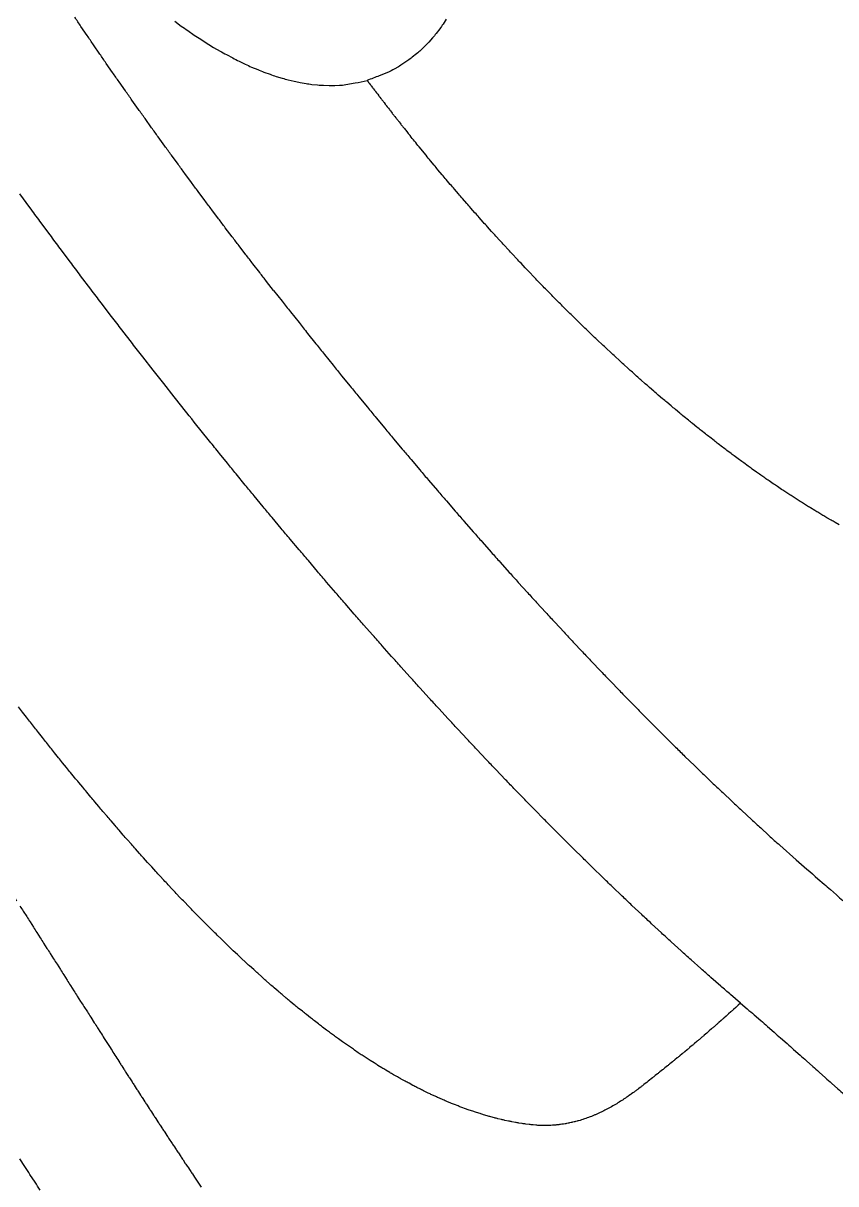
# Model space of a CAD drawing. Extents: x 649 to 723, y 631 to 778.
# Drawn here: x 712.157 to 714.223, y 716.799 to 719.75 of the extents above; entities that cross this region are included whole.
import ezdxf

# ---------------------------------------------------------------- set-up
doc = ezdxf.new("R2010")
doc.units = 0
doc.header["$MEASUREMENT"] = 0
doc.layers.add('1', color=4, linetype='Continuous')
doc.layers.add('204', color=7, linetype='Continuous')

# ---------------------------------------------------------------- blocks, each defined once
blk = doc.blocks.new('2010PRODIGY')
at = {"layer": '204', "color": 3, "linetype": 'Continuous'}
for points in [[(64.2193, 72.2996), (64.2112, 72.287, -0.009318), (64.2028, 72.2749), (64.1939, 72.2632, -0.009743), (64.1847, 72.2519), (64.1751, 72.2411, -0.010057), (64.1652, 72.2308), (64.1548, 72.2209, -0.010195), (64.1441, 72.2115), (64.1331, 72.2026, -0.010644), (64.1216, 72.1941), (64.1094, 72.186, -0.009603), (64.0977, 72.1786), (64.087, 72.1722, -0.01344), (64.0725, 72.1651), (64.0492, 72.1556, -0.010852), (64.0182, 72.1439)], [(63.5292, 72.2942), (63.5458, 72.2821, 0.003783), (63.5623, 72.2704), (63.5788, 72.2591, 0.00406), (63.5953, 72.2483), (63.6117, 72.2379, 0.00437), (63.628, 72.2279), (63.6443, 72.2184, 0.004716), (63.6605, 72.2094), (63.6766, 72.2008, 0.0051), (63.6927, 72.1927), (63.7086, 72.185, 0.005526), (63.7245, 72.1778), (63.7403, 72.1712, 0.005996), (63.756, 72.165), (63.7716, 72.1593, 0.006512), (63.7871, 72.1541), (63.8026, 72.1494, 0.007064), (63.8178, 72.1452), (63.833, 72.1415, 0.007675), (63.8481, 72.1384), (63.863, 72.1358, 0.00823), (63.8778, 72.1338), (63.8924, 72.1322, 0.009115), (63.9071, 72.1313), (63.9219, 72.131, 0.008859), (63.9358, 72.131), (63.9482, 72.1313, 0.013105), (63.9639, 72.133), (63.9875, 72.1373, 0.01186), (64.0182, 72.1439)], [(63.7805, 71.6098), (63.7628, 71.6325, -0.000574), (63.7452, 71.6551), (63.7276, 71.6779, -0.000573), (63.7101, 71.7006), (63.6926, 71.7235, -0.000576), (63.6752, 71.7463), (63.6578, 71.7692, -0.000578), (63.6404, 71.7922), (63.6232, 71.8151, -0.000581), (63.6059, 71.8382), (63.5888, 71.8612, -0.000584), (63.5717, 71.8843), (63.5546, 71.9074, -0.000588), (63.5376, 71.9306), (63.5207, 71.9538, -0.000591), (63.5038, 71.977), (63.487, 72.0003, -0.000595), (63.4703, 72.0235), (63.4536, 72.0469, -0.000599), (63.437, 72.0702), (63.4205, 72.0935, -0.000604), (63.404, 72.1169), (63.3876, 72.1403, -0.000609), (63.3713, 72.1637), (63.355, 72.1872, -0.000614), (63.3389, 72.2106), (63.3228, 72.2341, -0.000615), (63.3067, 72.2576), (63.2908, 72.2811, -0.000614), (63.2749, 72.3046)], [(63.5281, 71.339), (63.5013, 71.3729, -0.000639), (63.4746, 71.407), (63.4479, 71.4411, -0.000638), (63.4214, 71.4753), (63.3949, 71.5095, -0.000637), (63.3686, 71.5438), (63.3423, 71.5782, -0.000636), (63.3161, 71.6127), (63.29, 71.6472, -0.000637), (63.264, 71.6817), (63.2381, 71.7164, -0.000638), (63.2123, 71.751), (63.1866, 71.7857, -0.00064), (63.161, 71.8205), (63.1356, 71.8552, -0.000642)], [(64.0182, 72.1439), (64.0209, 72.1404, 0.000179), (64.0235, 72.1368), (64.0262, 72.1333, 0.000179), (64.0289, 72.1297), (64.0316, 72.1262, 0.00018), (64.0343, 72.1226), (64.037, 72.1191, 0.000181), (64.0397, 72.1156), (64.0424, 72.112, 0.000183), (64.0451, 72.1085), (64.0478, 72.1049, 0.000184), (64.0505, 72.1014), (64.0532, 72.0979, 0.000185), (64.0559, 72.0943), (64.0587, 72.0908, 0.000186), (64.0614, 72.0873), (64.0641, 72.0838, 0.000187), (64.0668, 72.0803), (64.0696, 72.0767, 0.000188), (64.0723, 72.0732), (64.075, 72.0697, 0.00019), (64.0778, 72.0662), (64.0805, 72.0627, 0.000191), (64.0832, 72.0592), (64.086, 72.0557, 0.000192), (64.0887, 72.0522), (64.0915, 72.0487, 0.000194), (64.0942, 72.0452), (64.097, 72.0417, 0.000193), (64.0997, 72.0382), (64.1025, 72.0347, 0.0002), (64.1052, 72.0312), (64.1081, 72.0276, 0.000182), (64.1108, 72.0242), (64.1132, 72.0212, 0.000259), (64.1163, 72.0173), (64.1211, 72.0112, 0.00022), (64.1274, 72.0034)], [(65.2181, 71.0141), (65.2079, 71.0199, -0.001426), (65.1976, 71.0259), (65.1873, 71.0319, -0.001388), (65.1769, 71.038), (65.1666, 71.0442, -0.001352), (65.1562, 71.0505), (65.1457, 71.0569, -0.001318), (65.1353, 71.0634), (65.1248, 71.0699, -0.001286), (65.1143, 71.0766), (65.1038, 71.0834, -0.001254), (65.0933, 71.0902), (65.0827, 71.0971, -0.001225), (65.0721, 71.1041), (65.0615, 71.1113, -0.001196), (65.0509, 71.1184), (65.0402, 71.1257, -0.00117), (65.0295, 71.1331), (65.0189, 71.1406, -0.001144), (65.0082, 71.1481), (64.9974, 71.1557, -0.00112), (64.9867, 71.1634), (64.9759, 71.1712, -0.001098), (64.9652, 71.1791), (64.9544, 71.1871, -0.001076), (64.9436, 71.1951), (64.9328, 71.2032, -0.001056), (64.9219, 71.2115), (64.9111, 71.2197, -0.001037), (64.9002, 71.2281), (64.8894, 71.2366, -0.001019), (64.8785, 71.2451), (64.8676, 71.2537, -0.001002), (64.8567, 71.2624), (64.8458, 71.2712, -0.000985), (64.8349, 71.28), (64.824, 71.2889, -0.000966), (64.813, 71.2979), (64.8021, 71.307, -0.00094), (64.7912, 71.3162), (64.7802, 71.3254, -0.000926), (64.7693, 71.3347), (64.7583, 71.344, -0.000911), (64.7474, 71.3535), (64.7364, 71.363, -0.000897), (64.7254, 71.3726), (64.7145, 71.3822, -0.000884), (64.7035, 71.392), (64.6926, 71.4018, -0.000872), (64.6816, 71.4116), (64.6706, 71.4216, -0.000861), (64.6597, 71.4316), (64.6487, 71.4416, -0.00085), (64.6378, 71.4518), (64.6268, 71.462, -0.00084), (64.6159, 71.4722), (64.6049, 71.4825, -0.000831), (64.594, 71.4929), (64.583, 71.5034, -0.000822), (64.5721, 71.5139), (64.5612, 71.5245, -0.000814), (64.5503, 71.5351), (64.5394, 71.5458, -0.000806), (64.5285, 71.5566), (64.5176, 71.5674, -0.000796), (64.5068, 71.5783), (64.4959, 71.5892, -0.000787), (64.4851, 71.6002), (64.4742, 71.6113, -0.000779), (64.4634, 71.6224), (64.4526, 71.6336, -0.000771), (64.4418, 71.6448), (64.431, 71.656, -0.000764), (64.4202, 71.6674), (64.4095, 71.6788, -0.000757), (64.3988, 71.6902), (64.388, 71.7017, -0.000751), (64.3773, 71.7132), (64.3667, 71.7248, -0.000745), (64.356, 71.7364), (64.3454, 71.7481, -0.00074), (64.3347, 71.7598), (64.3241, 71.7716, -0.000735), (64.3136, 71.7834), (64.303, 71.7953, -0.000731), (64.2925, 71.8072), (64.2819, 71.8192, -0.000727), (64.2715, 71.8312), (64.261, 71.8432, -0.000726), (64.2506, 71.8553), (64.2401, 71.8674, -0.000717), (64.2298, 71.8796), (64.2195, 71.8917, -0.000737), (64.2091, 71.904), (64.1984, 71.9167, -0.000665), (64.1885, 71.9286), (64.1795, 71.9395, -0.000937), (64.168, 71.9534), (64.1504, 71.975, -0.000786), (64.1274, 72.0034)], [(63.7805, 71.6098), (63.802, 71.5825, 0.000546), (63.8235, 71.5552), (63.8451, 71.528, 0.000547), (63.8667, 71.5008), (63.8883, 71.4738, 0.000557), (63.91, 71.4467), (63.9318, 71.4198, 0.000566), (63.9535, 71.3929), (63.9754, 71.3662, 0.000575), (63.9972, 71.3394), (64.0191, 71.3128, 0.000585), (64.0411, 71.2862), (64.0632, 71.2596, 0.0006), (64.0854, 71.233), (64.1076, 71.2065, 0.000616), (64.1299, 71.1801), (64.1522, 71.1537, 0.000633), (64.1747, 71.1273), (64.1972, 71.1011, 0.000651), (64.2198, 71.0748), (64.2424, 71.0487, 0.000669), (64.2651, 71.0226), (64.2879, 70.9965, 0.000688), (64.3107, 70.9706), (64.3336, 70.9447, 0.000708), (64.3565, 70.9189), (64.3796, 70.8932, 0.000729), (64.4026, 70.8676), (64.4258, 70.8421, 0.00075), (64.4489, 70.8167), (64.4722, 70.7913, 0.000773), (64.4955, 70.7661), (64.5188, 70.741, 0.000796), (64.5422, 70.716), (64.5656, 70.691, 0.000821), (64.5891, 70.6663), (64.6127, 70.6416, 0.000847), (64.6362, 70.617), (64.6599, 70.5926, 0.000873), (64.6835, 70.5683), (64.7072, 70.5441, 0.000901), (64.731, 70.5201), (64.7548, 70.4962, 0.000931), (64.7786, 70.4724), (64.8025, 70.4488, 0.000961), (64.8264, 70.4254), (64.8503, 70.4021, 0.000995), (64.8743, 70.3789), (64.8984, 70.3559, 0.00102), (64.9223, 70.3331), (64.9462, 70.3106, 0.001087), (64.9705, 70.2879), (64.9954, 70.2649, 0.001017), (65.0188, 70.2434), (65.0399, 70.2241, 0.001484), (65.0671, 70.1996), (65.1091, 70.1625, 0.00131), (65.1641, 70.1143)], [(64.9675, 69.798), (64.9424, 69.8197, -0.00122), (64.9172, 69.8415), (64.892, 69.8635, -0.001203), (64.8669, 69.8858), (64.8417, 69.9082, -0.001155), (64.8166, 69.9308), (64.7916, 69.9536, -0.001117), (64.7665, 69.9765), (64.7415, 69.9997, -0.001079), (64.7165, 70.023), (64.6915, 70.0465, -0.001043), (64.6666, 70.0702), (64.6417, 70.094, -0.001009), (64.6168, 70.118), (64.592, 70.1422, -0.000976), (64.5672, 70.1665), (64.5424, 70.1909, -0.000945), (64.5177, 70.2155), (64.493, 70.2403, -0.000915), (64.4683, 70.2651), (64.4437, 70.2902, -0.000886), (64.4191, 70.3153), (64.3946, 70.3406, -0.000859), (64.3701, 70.366), (64.3457, 70.3916, -0.000833), (64.3213, 70.4172), (64.297, 70.443, -0.000808), (64.2727, 70.4689), (64.2485, 70.4949, -0.000784), (64.2243, 70.521), (64.2002, 70.5472, -0.000761), (64.1761, 70.5735), (64.1521, 70.5999, -0.000739), (64.1281, 70.6264), (64.1043, 70.6529, -0.000718), (64.0804, 70.6796), (64.0567, 70.7064, -0.000698), (64.0329, 70.7332), (64.0093, 70.7601, -0.000678), (63.9857, 70.7871), (63.9622, 70.8141, -0.000659), (63.9388, 70.8412), (63.9154, 70.8684, -0.000642), (63.8921, 70.8956), (63.8689, 70.9229, -0.000624), (63.8458, 70.9502), (63.8227, 70.9775, -0.000609), (63.7997, 71.005), (63.7767, 71.0325, -0.000588), (63.7539, 71.0599), (63.7313, 71.0873, -0.000595), (63.7084, 71.1151), (63.685, 71.1437, -0.000533), (63.663, 71.1707), (63.6432, 71.195, -0.00074), (63.6179, 71.2265), (63.5789, 71.2751, -0.000612), (63.5281, 71.339)], [(64.4301, 69.4893), (64.4215, 69.4904, -0.003602), (64.4128, 69.4917), (64.4041, 69.4931, -0.003498), (64.3953, 69.4946), (64.3865, 69.4963, -0.003296), (64.3776, 69.498), (64.3687, 69.5, -0.003211), (64.3598, 69.502), (64.3508, 69.5042, -0.003102), (64.3418, 69.5065), (64.3327, 69.5089, -0.003004), (64.3237, 69.5115), (64.3145, 69.5141, -0.002907), (64.3054, 69.517), (64.2961, 69.5199, -0.002814), (64.2869, 69.523), (64.2776, 69.5261, -0.002725), (64.2683, 69.5295), (64.259, 69.5329, -0.00264), (64.2496, 69.5365), (64.2402, 69.5402, -0.002558), (64.2307, 69.544), (64.2212, 69.5479, -0.00248), (64.2117, 69.552), (64.2022, 69.5562, -0.002406), (64.1926, 69.5605), (64.183, 69.5649, -0.002334), (64.1734, 69.5695), (64.1637, 69.5742, -0.002266), (64.154, 69.5789), (64.1443, 69.5839, -0.002202), (64.1346, 69.5889), (64.1248, 69.5941, -0.00214), (64.115, 69.5994), (64.1052, 69.6048, -0.002081), (64.0954, 69.6103), (64.0855, 69.6159, -0.002025), (64.0756, 69.6217), (64.0657, 69.6276, -0.001963), (64.0558, 69.6336), (64.0459, 69.6397, -0.00189), (64.0359, 69.6459), (64.0259, 69.6523, -0.001823), (64.0159, 69.6588), (64.0059, 69.6653, -0.001758), (63.9958, 69.672), (63.9858, 69.6788, -0.001697), (63.9757, 69.6858), (63.9656, 69.6928, -0.001639), (63.9555, 69.6999), (63.9454, 69.7072, -0.001585), (63.9352, 69.7145), (63.9251, 69.722, -0.001532), (63.9149, 69.7296), (63.9047, 69.7372, -0.001483), (63.8945, 69.745), (63.8843, 69.7529, -0.001436), (63.8741, 69.7609), (63.8638, 69.769, -0.001391), (63.8536, 69.7772), (63.8433, 69.7855, -0.001349), (63.8331, 69.7938), (63.8228, 69.8023, -0.001309), (63.8125, 69.8109), (63.8022, 69.8196, -0.00127), (63.7919, 69.8284), (63.7816, 69.8373, -0.001234), (63.7713, 69.8463), (63.7609, 69.8553, -0.0012), (63.7506, 69.8645), (63.7403, 69.8738, -0.001167), (63.7299, 69.8831), (63.7196, 69.8925, -0.001136), (63.7092, 69.9021), (63.6989, 69.9117, -0.001106), (63.6885, 69.9214), (63.6781, 69.9312, -0.001072), (63.6678, 69.9411), (63.6574, 69.951, -0.001036), (63.647, 69.9611), (63.6367, 69.9712, -0.001003), (63.6263, 69.9815), (63.6159, 69.9918, -0.000971), (63.6055, 70.0021), (63.5952, 70.0126, -0.00094), (63.5848, 70.0232), (63.5744, 70.0338, -0.00091), (63.564, 70.0445), (63.5537, 70.0553, -0.000882), (63.5433, 70.0661), (63.5329, 70.077, -0.000854), (63.5225, 70.088), (63.5122, 70.0991, -0.000828), (63.5018, 70.1102), (63.4914, 70.1215, -0.000803), (63.4811, 70.1327), (63.4707, 70.1441, -0.000779), (63.4603, 70.1555), (63.45, 70.167, -0.000755), (63.4396, 70.1785), (63.4293, 70.1902, -0.000733), (63.4189, 70.2018), (63.4086, 70.2136, -0.000712), (63.3983, 70.2254), (63.3879, 70.2373, -0.000691), (63.3776, 70.2492), (63.3673, 70.2612, -0.000672), (63.357, 70.2732), (63.3467, 70.2853, -0.000653), (63.3364, 70.2975), (63.3261, 70.3097, -0.000634), (63.3158, 70.322), (63.3055, 70.3343, -0.000617), (63.2952, 70.3467), (63.285, 70.3591, -0.000603), (63.2747, 70.3716), (63.2644, 70.3841, -0.00059), (63.2542, 70.3967), (63.244, 70.4093, -0.000578), (63.2338, 70.422), (63.2236, 70.4347, -0.000565), (63.2134, 70.4474), (63.2032, 70.4603, -0.000554), (63.193, 70.4731), (63.1828, 70.486, -0.000543), (63.1727, 70.4989), (63.1626, 70.5119, -0.000532), (63.1524, 70.5249), (63.1423, 70.538, -0.000521), (63.1322, 70.5511)], [(63.1014, 70.0986, -0.000031), (63.11, 70.0852)], [(63.1185, 70.0717, -0.000028), (63.1271, 70.0583)], [(63.1357, 70.0449, -0.000024), (63.1442, 70.0314), (63.1528, 70.018, -0.000021), (63.1613, 70.0045), (63.1699, 69.9911, -0.000018), (63.1785, 69.9776), (63.1871, 69.9642, -0.000015), (63.1956, 69.9507), (63.2042, 69.9373, -0.000012), (63.2128, 69.9238), (63.2213, 69.9103, -0.000008), (63.2299, 69.8969), (63.2385, 69.8834, -0.000005), (63.2471, 69.8699), (63.2556, 69.8565, -0.000002), (63.2642, 69.843), (63.2728, 69.8295, 0.000001), (63.2814, 69.816), (63.29, 69.8025, 0.000004), (63.2985, 69.7891), (63.307, 69.7757, 0.000008), (63.3157, 69.7621), (63.3245, 69.7482, 0.00001), (63.3329, 69.7352), (63.3404, 69.7234, 0.000019), (63.35, 69.7082), (63.3649, 69.6848, 0.00002), (63.3844, 69.6543)], [(63.1873, 69.3228, -0.000289), (63.1741, 69.3429), (63.1612, 69.3627, -0.000251), (63.1484, 69.3824), (63.1357, 69.4018, -0.00023)], [(62.6681, 70.1377, -0.000002), (62.6538, 70.1605)], [(65.1641, 70.1143), (65.1801, 70.1005, -0.000673), (65.196, 70.0867), (65.2118, 70.0729, -0.000686), (65.2274, 70.0592)], [(64.9675, 69.798), (64.9615, 69.7925, -0.000481), (64.9554, 69.787), (64.9493, 69.7815, -0.000482), (64.9432, 69.776), (64.9371, 69.7705, -0.000483), (64.9309, 69.765), (64.9248, 69.7596, -0.000484), (64.9187, 69.7542), (64.9125, 69.7487, -0.000486), (64.9064, 69.7433), (64.9002, 69.7379, -0.000487), (64.894, 69.7326), (64.8878, 69.7272, -0.000488), (64.8817, 69.7219), (64.8755, 69.7165, -0.000489), (64.8693, 69.7112), (64.8631, 69.7059, -0.000491), (64.8568, 69.7006), (64.8506, 69.6954, -0.000492), (64.8444, 69.6901), (64.8382, 69.6848, -0.000494), (64.8319, 69.6796), (64.8257, 69.6744, -0.000495), (64.8194, 69.6692), (64.8131, 69.664, -0.000496), (64.8069, 69.6589), (64.8006, 69.6537, -0.000499), (64.7943, 69.6486), (64.788, 69.6434, -0.000496), (64.7817, 69.6383), (64.7754, 69.6333, -0.000513), (64.7691, 69.6282), (64.7625, 69.623, -0.000465), (64.7564, 69.6181), (64.7509, 69.6136, -0.000658), (64.7437, 69.608), (64.7327, 69.5994, -0.000556), (64.7183, 69.5881)], [(64.9675, 69.798), (64.9848, 69.7832, -0.000537), (65.002, 69.7684), (65.019, 69.7537, -0.000548), (65.0359, 69.739), (65.0527, 69.7243, -0.000481), (65.0694, 69.7096), (65.086, 69.695, -0.000432), (65.1025, 69.6805), (65.1188, 69.666, -0.000377), (65.1351, 69.6515), (65.1513, 69.6371, -0.000321), (65.1673, 69.6228), (65.1833, 69.6085, -0.000263), (65.1991, 69.5943), (65.2149, 69.5801, -0.000204), (65.2306, 69.566)], [(65.3076, 69.4966, -0.000013), (65.3227, 69.4829)], [(63.3844, 69.6543), (63.3895, 69.6463, 0.000128), (63.3946, 69.6382), (63.3998, 69.6301, 0.000125), (63.405, 69.622), (63.4102, 69.6139, 0.000131), (63.4155, 69.6057), (63.4208, 69.5975, 0.000135), (63.4261, 69.5892), (63.4315, 69.5809, 0.000139), (63.4369, 69.5726), (63.4423, 69.5642, 0.000144), (63.4477, 69.5558), (63.4532, 69.5473, 0.000148), (63.4587, 69.5389), (63.4642, 69.5304, 0.000152), (63.4697, 69.5218), (63.4753, 69.5133, 0.000157), (63.4809, 69.5047), (63.4865, 69.4961, 0.000161), (63.4922, 69.4874), (63.4979, 69.4787, 0.000165), (63.5036, 69.47), (63.5093, 69.4613, 0.00017), (63.5151, 69.4525), (63.5209, 69.4437, 0.000174), (63.5267, 69.4349), (63.5325, 69.4261, 0.000179), (63.5384, 69.4173), (63.5443, 69.4084, 0.000182), (63.5502, 69.3995), (63.5561, 69.3906, 0.000192), (63.5621, 69.3816), (63.5683, 69.3724, 0.000177), (63.5741, 69.3637), (63.5793, 69.3558, 0.00026), (63.5862, 69.3456), (63.5967, 69.33, 0.000223)], [(64.7183, 69.5881), (64.7153, 69.5858, -0.001171), (64.7122, 69.5834), (64.7092, 69.5811, -0.00117), (64.7061, 69.5788), (64.7031, 69.5765, -0.001061), (64.7, 69.5743), (64.6969, 69.572, -0.001194), (64.6939, 69.5698), (64.6908, 69.5676, -0.001266), (64.6877, 69.5653), (64.6845, 69.5632, -0.001355), (64.6814, 69.561), (64.6783, 69.5588, -0.00144), (64.6751, 69.5567), (64.672, 69.5546, -0.001526), (64.6688, 69.5525), (64.6656, 69.5504, -0.001612), (64.6624, 69.5484), (64.6592, 69.5464, -0.001698), (64.656, 69.5444), (64.6528, 69.5424, -0.001784), (64.6495, 69.5404), (64.6463, 69.5385, -0.00187), (64.643, 69.5366), (64.6397, 69.5347, -0.001956), (64.6364, 69.5329), (64.6331, 69.5311, -0.00204), (64.6298, 69.5293), (64.6264, 69.5275, -0.002124), (64.623, 69.5258), (64.6197, 69.5241, -0.002206), (64.6163, 69.5224), (64.6129, 69.5207, -0.002287), (64.6094, 69.5191), (64.606, 69.5175, -0.002366), (64.6025, 69.516), (64.599, 69.5144, -0.002443), (64.5955, 69.513), (64.592, 69.5115, -0.002517), (64.5885, 69.5101), (64.5849, 69.5087, -0.002589), (64.5814, 69.5073), (64.5778, 69.506, -0.002662), (64.5742, 69.5048), (64.5705, 69.5035, -0.002738), (64.5669, 69.5023), (64.5632, 69.5011, -0.002811), (64.5595, 69.5), (64.5558, 69.4989, -0.002881), (64.5521, 69.4979), (64.5483, 69.4969, -0.002947), (64.5446, 69.4959), (64.5408, 69.495, -0.00301), (64.537, 69.4942), (64.5331, 69.4933, -0.003068), (64.5293, 69.4926), (64.5254, 69.4918, -0.003122), (64.5215, 69.4911), (64.5176, 69.4905, -0.003171), (64.5137, 69.4899), (64.5097, 69.4894, -0.003214), (64.5057, 69.4889), (64.5017, 69.4884, -0.003253), (64.4977, 69.488), (64.4936, 69.4877, -0.003282), (64.4896, 69.4874), (64.4855, 69.4872, -0.003317), (64.4813, 69.487), (64.4772, 69.4869, -0.003305), (64.473, 69.4868), (64.4689, 69.4868, -0.003427), (64.4646, 69.4868), (64.4603, 69.4869, -0.003088), (64.4561, 69.4871), (64.4524, 69.4872, -0.004427), (64.4476, 69.4876), (64.44, 69.4883, -0.003644), (64.4301, 69.4893)]]:
    blk.add_lwpolyline(points, format="xyb", dxfattribs=at)

msp = doc.modelspace()

# ---------------------------------------------------------------- block references
at = {"layer": '1'}
msp.add_blockref('2010PRODIGY', (649.0128, 647.4604), dxfattribs=at)

doc.saveas('drawing.dxf')
